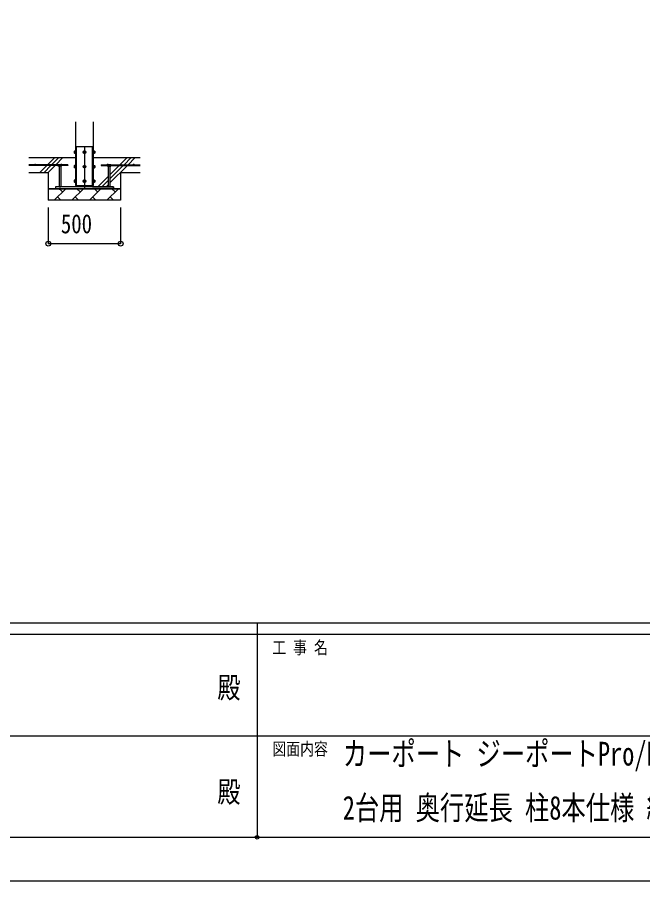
# Model space of a CAD drawing. Units: millimetres, scale not verified. Extents: x -16820 to 16820, y -11880 to 11880.
# Drawn here: x -1678 to 2645, y -11880 to -5916 of the extents above; entities that cross this region are included whole.
import ezdxf
from ezdxf.enums import TextEntityAlignment as Align

# ---------------------------------------------------------------- set-up
doc = ezdxf.new("R2010")
doc.units = ezdxf.units.MM
doc.header["$LTSCALE"] = 50
doc.header["$PDMODE"] = 32
doc.header["$PDSIZE"] = 25
for name, color, linetype in [('0-2_USER1', 3, 'Continuous'), ('0-3_YKK_11', 7, 'Continuous'), ('0-4_YKK_12', 2, 'Continuous'), ('0-5_YKK_13', 4, 'Continuous'), ('0-6_YKK_A1', 4, 'Continuous'), ('0-7_YKK_D', 6, 'Continuous'), ('0-8_YKK_ZWAK', 7, 'Continuous')]:
    doc.layers.add(name, color=color, linetype=linetype)
doc.styles.add('ＭＳ ゴシック', font='')
doc.styles.get('ＭＳ ゴシック').set_extended_font_data('MS Gothic')

msp = doc.modelspace()

# ---------------------------------------------------------------- linework, layer by layer
at = {"layer": '0-3_YKK_11'}
for p, q in [((-1462.92, -7100), (-1412.92, -7100)), ((-962.92, -7100), (-1012.92, -7100))]:
    msp.add_line(p, q, dxfattribs=at)
at = {"layer": '0-4_YKK_12'}
msp.add_line((-1212.92, -6805.5), (-1212.92, -7105.5), dxfattribs=at)
at = {"layer": '0-5_YKK_13'}
for p, q in [((-1283.62, -6841.51), (-1283.04, -6840.51)), ((-1283.62, -6841.51), (-1283.62, -6854.5)), ((-1283.62, -6854.5), (-1283.04, -6855.51)), ((-1278.12, -6840.51), (-1283.04, -6840.51)), ((-1278.12, -6844.25), (-1283.04, -6844.25)), ((-1278.12, -6851.75), (-1283.04, -6851.75)), ((-1278.12, -6855.51), (-1283.04, -6855.51)), ((-1278.12, -6840.51), (-1278.12, -6855.51)), ((-1276.52, -6840.96), (-1278.12, -6840.96)), ((-1278.12, -6847.5), (-1278.12, -6840.96)), ((-1278.12, -6847.5), (-1276.52, -6847.5)), ((-1278.12, -6848.5), (-1276.52, -6848.5)), ((-1278.12, -6855.05), (-1278.12, -6848.5)), ((-1278.12, -6855.05), (-1276.52, -6855.05)), ((-1276.52, -6847.5), (-1276.52, -6840.96)), ((-1276.52, -6855.05), (-1276.52, -6848.5)), ((-1268.92, -6808), (-1156.92, -6808)), ((-1156.92, -7078), (-1156.92, -6808)), ((-1149.32, -6840.95), (-1147.72, -6840.95)), ((-1149.32, -6847.5), (-1149.32, -6840.95)), ((-1147.72, -6847.5), (-1149.32, -6847.5)), ((-1147.72, -6848.5), (-1149.32, -6848.5)), ((-1149.32, -6855.05), (-1149.32, -6848.5)), ((-1147.72, -6855.05), (-1149.32, -6855.05)), ((-1147.72, -6840.49), (-1142.8, -6840.49)), ((-1147.72, -6840.49), (-1147.72, -6855.51)), ((-1147.72, -6847.5), (-1147.72, -6840.95)), ((-1147.72, -6844.25), (-1142.8, -6844.25)), ((-1147.72, -6855.05), (-1147.72, -6848.5)), ((-1147.72, -6851.75), (-1142.8, -6851.75)), ((-1147.72, -6855.51), (-1142.8, -6855.51)), ((-1142.22, -6841.5), (-1142.8, -6840.49)), ((-1142.22, -6854.5), (-1142.8, -6855.51)), ((-1142.22, -6841.5), (-1142.22, -6854.5)), ((-1392.42, -6935.5), (-1393.89, -6936.35)), ((-1392.42, -6935.5), (-1373.42, -6935.5)), ((-1388.92, -6943.5), (-1388.92, -7088)), ((-1388.41, -6943.5), (-1388.41, -6936.35)), ((-1377.44, -6943.5), (-1377.44, -6936.35)), ((-1376.92, -6943.5), (-1376.92, -7088)), ((-1373.42, -6935.5), (-1371.95, -6936.35)), ((-1371.95, -6943.5), (-1371.95, -6936.35)), ((-1283.62, -6941.51), (-1283.04, -6940.51)), ((-1283.62, -6941.51), (-1283.62, -6954.5)), ((-1283.62, -6954.5), (-1283.04, -6955.51)), ((-1278.12, -6940.51), (-1283.04, -6940.51)), ((-1278.12, -6944.25), (-1283.04, -6944.25)), ((-1278.12, -6951.75), (-1283.04, -6951.75)), ((-1278.12, -6955.51), (-1283.04, -6955.51)), ((-1278.12, -6940.51), (-1278.12, -6955.51)), ((-1276.52, -6940.96), (-1278.12, -6940.96)), ((-1278.12, -6947.5), (-1278.12, -6940.96)), ((-1278.12, -6947.5), (-1276.52, -6947.5)), ((-1278.12, -6948.5), (-1276.52, -6948.5)), ((-1278.12, -6955.05), (-1278.12, -6948.5)), ((-1278.12, -6955.05), (-1276.52, -6955.05)), ((-1276.52, -6947.5), (-1276.52, -6940.96)), ((-1276.52, -6955.05), (-1276.52, -6948.5)), ((-1149.32, -6940.95), (-1147.72, -6940.95)), ((-1149.32, -6947.5), (-1149.32, -6940.95)), ((-1147.72, -6947.5), (-1149.32, -6947.5)), ((-1147.72, -6948.5), (-1149.32, -6948.5)), ((-1149.32, -6955.05), (-1149.32, -6948.5)), ((-1147.72, -6955.05), (-1149.32, -6955.05)), ((-1147.72, -6940.49), (-1142.8, -6940.49)), ((-1147.72, -6940.49), (-1147.72, -6955.51)), ((-1147.72, -6947.5), (-1147.72, -6940.95)), ((-1147.72, -6944.25), (-1142.8, -6944.25)), ((-1147.72, -6955.05), (-1147.72, -6948.5)), ((-1147.72, -6951.75), (-1142.8, -6951.75)), ((-1147.72, -6955.51), (-1142.8, -6955.51)), ((-1142.22, -6941.5), (-1142.8, -6940.49)), ((-1142.22, -6954.5), (-1142.8, -6955.51)), ((-1142.22, -6941.5), (-1142.22, -6954.5)), ((-1052.42, -6935.5), (-1053.89, -6936.35)), ((-1053.89, -6943.5), (-1053.89, -6936.35)), ((-1033.42, -6935.5), (-1052.42, -6935.5)), ((-1048.92, -6943.5), (-1048.92, -7088)), ((-1048.41, -6943.5), (-1048.41, -6936.35)), ((-1037.44, -6943.5), (-1037.44, -6936.35)), ((-1036.92, -6943.5), (-1036.92, -7088)), ((-1033.42, -6935.5), (-1031.95, -6936.35)), ((-1388.92, -7088), (-1376.92, -7088)), ((-1283.62, -7041.51), (-1283.04, -7040.51)), ((-1283.62, -7041.51), (-1283.62, -7054.5)), ((-1283.62, -7054.5), (-1283.04, -7055.51)), ((-1278.12, -7040.51), (-1283.04, -7040.51)), ((-1278.12, -7044.25), (-1283.04, -7044.25)), ((-1278.12, -7051.75), (-1283.04, -7051.75)), ((-1278.12, -7055.51), (-1283.04, -7055.51)), ((-1278.12, -7040.51), (-1278.12, -7055.51)), ((-1276.52, -7040.96), (-1278.12, -7040.96)), ((-1278.12, -7047.5), (-1278.12, -7040.96)), ((-1278.12, -7047.5), (-1276.52, -7047.5)), ((-1278.12, -7048.5), (-1276.52, -7048.5)), ((-1278.12, -7055.05), (-1278.12, -7048.5)), ((-1278.12, -7055.05), (-1276.52, -7055.05)), ((-1276.52, -7047.5), (-1276.52, -7040.96)), ((-1276.52, -7055.05), (-1276.52, -7048.5)), ((-1156.92, -7088), (-1156.92, -7078)), ((-1149.32, -7040.95), (-1147.72, -7040.95)), ((-1149.32, -7047.5), (-1149.32, -7040.95)), ((-1147.72, -7047.5), (-1149.32, -7047.5)), ((-1147.72, -7048.5), (-1149.32, -7048.5)), ((-1149.32, -7055.05), (-1149.32, -7048.5)), ((-1147.72, -7055.05), (-1149.32, -7055.05)), ((-1147.72, -7040.49), (-1142.8, -7040.49)), ((-1147.72, -7040.49), (-1147.72, -7055.51)), ((-1147.72, -7047.5), (-1147.72, -7040.95)), ((-1147.72, -7044.25), (-1142.8, -7044.25)), ((-1147.72, -7055.05), (-1147.72, -7048.5)), ((-1147.72, -7051.75), (-1142.8, -7051.75)), ((-1147.72, -7055.51), (-1142.8, -7055.51)), ((-1142.22, -7041.5), (-1142.8, -7040.49)), ((-1142.22, -7054.5), (-1142.8, -7055.51)), ((-1142.22, -7041.5), (-1142.22, -7054.5)), ((-1036.92, -7088), (-1048.92, -7088)), ((-1388.92, -7101.5), (-1376.92, -7101.5)), ((-1036.92, -7101.5), (-1048.92, -7101.5))]:
    msp.add_line(p, q, dxfattribs=at)
for points in [[(-1275.42, -6839.5), (-1276.52, -6839.5), (-1276.52, -6856.5), (-1275.42, -6856.5)], [(-1268.92, -7088), (-1268.92, -7078), (-1268.92, -6808)], [(-1150.42, -6839.5), (-1149.32, -6839.5), (-1149.32, -6856.5), (-1150.42, -6856.5)], [(-1371.95, -6943.5), (-1393.89, -6943.5), (-1393.89, -6936.35)], [(-1275.42, -6939.5), (-1276.52, -6939.5), (-1276.52, -6956.5), (-1275.42, -6956.5)], [(-1150.42, -6939.5), (-1149.32, -6939.5), (-1149.32, -6956.5), (-1150.42, -6956.5)], [(-1053.89, -6943.5), (-1031.95, -6943.5), (-1031.95, -6936.35)], [(-1275.42, -7039.5), (-1276.52, -7039.5), (-1276.52, -7056.5), (-1275.42, -7056.5)], [(-1150.42, -7039.5), (-1149.32, -7039.5), (-1149.32, -7056.5), (-1150.42, -7056.5)], [(-1388.92, -7100), (-1388.92, -7101.5), (-1386.92, -7103.5), (-1378.92, -7103.5)], [(-1376.92, -7100), (-1376.92, -7101.5), (-1378.92, -7103.5)], [(-1048.92, -7100), (-1048.92, -7101.5), (-1046.92, -7103.5)], [(-1036.92, -7100), (-1036.92, -7101.5), (-1038.92, -7103.5), (-1046.92, -7103.5)]]:
    msp.add_lwpolyline(points, dxfattribs=at)
for points in [[(-1212.92, -6840.49), (-1219.42, -6844.25), (-1219.42, -6851.75), (-1212.92, -6855.51), (-1206.42, -6851.75), (-1206.42, -6844.25)], [(-1212.92, -6940.49), (-1219.42, -6944.25), (-1219.42, -6951.75), (-1212.92, -6955.51), (-1206.42, -6951.75), (-1206.42, -6944.25)], [(-1412.92, -7100), (-1012.92, -7100), (-1012.92, -7088), (-1412.92, -7088)], [(-1212.92, -7040.49), (-1219.42, -7044.25), (-1219.42, -7051.75), (-1212.92, -7055.51), (-1206.42, -7051.75), (-1206.42, -7044.25)]]:
    msp.add_lwpolyline(points, close=True, dxfattribs=at)
for centre, radius in [((-1212.92, -6848), 8.5), ((-1212.92, -6848), 6.5), ((-1212.92, -6948), 8.5), ((-1212.92, -6948), 6.5), ((-1212.92, -7048), 8.5), ((-1212.92, -7048), 6.5)]:
    msp.add_circle(centre, radius, dxfattribs=at)
for centre, radius, start, end in [((-1280.32, -6842.38), 3.31, 145.51973, 214.48027), ((-1271.2, -6848), 12.42, 162.41205, 197.58795), ((-1280.3, -6853.63), 3.32, 145.61575, 214.38425), ((-1212.92, -6848), 7.05, 157.21814, 202.78186), ((-1212.92, -6848), 7.05, 97.21814, 142.78186), ((-1212.92, -6848), 7.05, 217.21814, 262.78186), ((-1212.92, -6848), 7.05, 37.21814, 82.78186), ((-1212.92, -6848), 7.05, 277.21814, 322.78186), ((-1212.92, -6848), 7.05, 337.21814, 22.78186), ((-1145.54, -6842.37), 3.32, 325.61575, 34.38425), ((-1154.64, -6848), 12.42, 342.41205, 17.58795), ((-1145.54, -6853.63), 3.32, 325.61575, 34.38425), ((-1391.15, -6940.36), 4.86, 55.61575, 124.38425), ((-1382.92, -6953.65), 18.15, 72.41205, 107.58795), ((-1374.69, -6940.36), 4.86, 55.61575, 124.38425), ((-1280.32, -6942.38), 3.31, 145.51973, 214.48027), ((-1271.2, -6948), 12.42, 162.41205, 197.58795), ((-1280.3, -6953.63), 3.32, 145.61575, 214.38425), ((-1212.92, -6948), 7.05, 157.21814, 202.78186), ((-1212.92, -6948), 7.05, 97.21814, 142.78186), ((-1212.92, -6948), 7.05, 217.21814, 262.78186), ((-1212.92, -6948), 7.05, 37.21814, 82.78186), ((-1212.92, -6948), 7.05, 277.21814, 322.78186), ((-1212.92, -6948), 7.05, 337.21814, 22.78186), ((-1145.54, -6942.37), 3.32, 325.61575, 34.38425), ((-1154.64, -6948), 12.42, 342.41205, 17.58795), ((-1145.54, -6953.63), 3.32, 325.61575, 34.38425), ((-1051.15, -6940.36), 4.86, 55.61575, 124.38425), ((-1042.92, -6953.65), 18.15, 72.41205, 107.58795), ((-1034.69, -6940.36), 4.86, 55.61575, 124.38425), ((-1280.32, -7042.38), 3.31, 145.51973, 214.48027), ((-1271.2, -7048), 12.42, 162.41205, 197.58795), ((-1280.3, -7053.63), 3.32, 145.61575, 214.38425), ((-1212.92, -7048), 7.05, 157.21814, 202.78186), ((-1212.92, -7048), 7.05, 97.21814, 142.78186), ((-1212.92, -7048), 7.05, 217.21814, 262.78186), ((-1212.92, -7048), 7.05, 37.21814, 82.78186), ((-1212.92, -7048), 7.05, 277.21814, 322.78186), ((-1212.92, -7048), 7.05, 337.21814, 22.78186), ((-1145.54, -7042.37), 3.32, 325.61575, 34.38425), ((-1154.64, -7048), 12.42, 342.41205, 17.58795), ((-1145.54, -7053.63), 3.32, 325.61575, 34.38425)]:
    msp.add_arc(centre, radius, start, end, dxfattribs=at)
at = {"layer": '0-6_YKK_A1'}
for p, q in [((-1275.42, -6638), (-1275.42, -7078)), ((-1150.42, -7078), (-1150.42, -6638)), ((-1275.42, -6888), (-1598.08, -6888)), ((-1463.14, -6930.51), (-1420.63, -6888)), ((-1439.85, -6935.5), (-1392.35, -6888)), ((-1411.57, -6935.5), (-1364.07, -6888)), ((-827.76, -6888), (-1150.42, -6888)), ((-963.14, -6930.51), (-920.63, -6888)), ((-939.85, -6935.5), (-892.35, -6888)), ((-911.57, -6935.5), (-864.07, -6888)), ((-1327.92, -6935.5), (-1598.08, -6935.5)), ((-1393.89, -6940.5), (-1598.08, -6940.5)), ((-1520.63, -6988), (-1473.13, -6940.5)), ((-1492.35, -6988), (-1444.85, -6940.5)), ((-1468.13, -6935.5), (-1465.41, -6932.78)), ((-1464.07, -6988), (-1416.57, -6940.5)), ((-1327.92, -6940.5), (-1371.95, -6940.5)), ((-1327.92, -6935.5), (-1327.92, -6940.5)), ((-1097.92, -6935.5), (-827.76, -6935.5)), ((-1097.92, -6935.5), (-1097.92, -6940.5)), ((-1097.92, -6940.5), (-1053.89, -6940.5)), ((-1036.92, -7060.85), (-916.57, -6940.5)), ((-1036.92, -7032.57), (-944.85, -6940.5)), ((-1036.92, -7004.29), (-973.13, -6940.5)), ((-1031.95, -6940.5), (-827.76, -6940.5)), ((-968.13, -6935.5), (-965.41, -6932.78)), ((-1598.08, -6988), (-1462.92, -6988)), ((-1462.92, -6988), (-1462.92, -7180)), ((-1120.63, -7088), (-1048.92, -7016.29)), ((-962.92, -6988), (-827.76, -6988)), ((-962.92, -6988), (-962.92, -7180)), ((-1268.92, -7088), (-1412.92, -7088)), ((-1412.92, -7088), (-1412.92, -7100)), ((-1275.42, -7078), (-1150.42, -7078)), ((-1156.92, -7088), (-1012.92, -7088)), ((-1092.35, -7088), (-1048.92, -7044.57)), ((-1064.07, -7088), (-1048.92, -7072.85)), ((-1012.92, -7088), (-1012.92, -7100)), ((-1412.92, -7100), (-1462.92, -7100)), ((-962.92, -7100), (-1462.92, -7100)), ((-1422.18, -7180), (-1342.18, -7100)), ((-1364.85, -7122.66), (-1384.01, -7103.5)), ((-1300.76, -7180), (-1220.76, -7100)), ((-1243.42, -7122.66), (-1266.09, -7100)), ((-1179.34, -7180), (-1099.34, -7100)), ((-1122, -7122.66), (-1144.66, -7100)), ((-1057.92, -7180), (-977.92, -7100)), ((-1000.58, -7122.66), (-1023.24, -7100)), ((-1012.92, -7100), (-962.92, -7100)), ((-962.92, -7180), (-1462.92, -7180)), ((-1399.52, -7157.34), (-1376.86, -7180)), ((-1278.1, -7157.34), (-1255.44, -7180)), ((-1156.68, -7157.34), (-1134.02, -7180)), ((-1035.26, -7157.34), (-1012.6, -7180))]:
    msp.add_line(p, q, dxfattribs=at)
for centre in [(-1552.92, -6933), (-1462.92, -6933), (-1372.92, -6933), (-1052.92, -6933), (-962.92, -6933), (-872.92, -6933)]:
    msp.add_circle(centre, 2.5, dxfattribs=at)
at = {"layer": '0-7_YKK_D'}
for p, q in [((-1462.92, -7230), (-1462.92, -7481)), ((-962.92, -7230), (-962.92, -7481)), ((-962.92, -7480), (-1462.92, -7480))]:
    msp.add_line(p, q, dxfattribs=at)
for centre in [(-1462.92, -7480), (-962.92, -7480)]:
    msp.add_circle(centre, 17, dxfattribs=at)
at = {"layer": '0-8_YKK_ZWAK'}
for p, q in [((15580.08, -10100), (-15619.92, -10100)), ((-19.92, -10100), (-19.92, -11580)), ((-19.92, -10180), (-5219.92, -10180)), ((5180.08, -10180), (-19.92, -10180)), ((-5189.92, -10880), (-19.92, -10880)), ((-19.92, -10880), (5180.08, -10880)), ((-5219.92, -11580), (-19.92, -11580)), ((-19.92, -11580), (5180.08, -11580))]:
    msp.add_line(p, q, dxfattribs=at)
msp.add_lwpolyline([(-16820, -11880), (16820, -11880), (16820, 11880), (-16820, 11880)], close=True, dxfattribs=at)
msp.add_point((-19.92, -11580), dxfattribs=at)

# ---------------------------------------------------------------- texts
at = {"layer": '0-2_USER1', "style": 'ＭＳ ゴシック', "width": 0.75}
for s, p in [('カーポート ジーポートPro/ProG 4500タイプ', (572, -11134)), ('2台用 奥行延長 柱8本仕様 納まり図', (572, -11507.33))]:
    msp.add_text(s, height=164.2, dxfattribs=at).set_placement(p, align=Align.BOTTOM_LEFT)
at = {"layer": '0-7_YKK_D', "style": 'ＭＳ ゴシック', "width": 0.8}
msp.add_text('500', height=132, dxfattribs=at).set_placement((-1376.12, -7448), align=Align.BOTTOM_LEFT)
at = {"layer": '0-8_YKK_ZWAK', "style": 'ＭＳ ゴシック', "width": 0.8}
for s, height, p in [('工 事 名', 87.98, (85.08, -10340)), ('殿', 146.6, (-294.67, -10663.33)), ('図面内容', 87.98, (85.08, -11040)), ('殿', 146.6, (-294.67, -11383.33))]:
    msp.add_text(s, height=height, dxfattribs=at).set_placement(p, align=Align.BOTTOM_LEFT)

doc.saveas('drawing.dxf')
